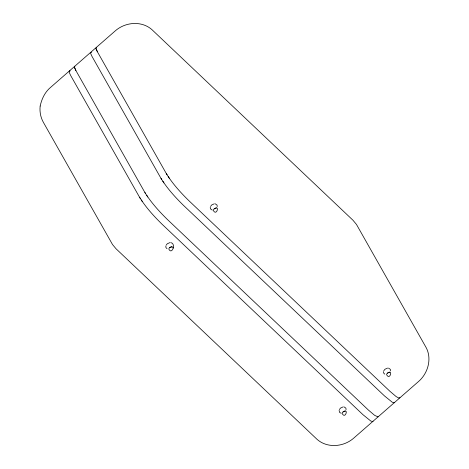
<?xml version="1.0" encoding="UTF-8"?>
<svg xmlns="http://www.w3.org/2000/svg" width="469" height="469" viewBox="0 0 469 469"><rect width="100%" height="100%" fill="white"/><g stroke="black" fill="none" stroke-linecap="round" stroke-linejoin="round"><path stroke-width="0.7" d="M165.815 246.125L165.985 247.655L167.04 248.681M168.799 249.045C171.748 255.394 176.491 243.599 170.775 242.62M210.247 207.31L210.417 208.84L212.252 210.089M213.231 210.229C216.701 217.264 220.489 202.901 213.407 209.696M217.211 206.589L217.041 205.059L215.207 203.804M339.093 410.398L339.691 412.527L341.098 413.183M342.077 413.318C345.547 420.353 349.335 405.99 342.253 412.79M346.058 409.677L345.888 408.147L344.053 406.893M383.525 371.583L383.695 373.113L384.75 374.139M386.509 374.502C389.979 381.537 393.767 367.174 386.685 373.975M390.489 370.862L390.319 369.332L388.484 368.077M166.09 245.299L167.257 243.786L169.895 242.608M168.975 248.517C169.59 246.864 172.756 245.891 173.266 248.066M210.522 206.483L211.689 204.971L214.327 203.792M339.368 409.572L340.535 408.059L343.173 406.881M383.8 370.756L384.967 369.244L387.605 368.065M74.817 66.211L74.542 67.53L75.914 70.579L144.892 192.501C151.036 202.444 158.956 211.191 167.263 219.357L368.388 410.035L374.661 415.364L378.061 416.871M96.315 47.433L96.039 48.747L97.411 51.795L166.395 173.718C172.533 183.66 180.454 192.407 188.761 200.574L389.886 391.252L396.158 396.581L398.808 398.052L399.905 397.665M373.031 421.139L372.685 421.567L370.791 421.021L363.012 414.731L161.887 224.053C153.58 215.887 145.66 207.14 139.522 197.197L70.538 75.275L69.166 72.226L69.441 70.907L70.192 70.948M394.529 402.361L394.183 402.789L392.289 402.238L384.51 395.947L183.385 205.27C175.078 197.103 167.157 188.356 161.019 178.413L92.041 56.491L90.664 53.443L90.593 52.557L91.695 52.165M214.151 208.734L216.397 207.99M169.719 247.55L171.965 246.805M387.429 373.007L389.675 372.263M342.997 411.823L345.243 411.084M166.395 173.718L167.116 174.837M168.201 176.52L169.28 178.202M161.019 178.413L161.741 179.533M162.825 181.216L163.91 182.898M144.892 192.501L145.619 193.621M146.697 195.303L147.782 196.986M139.522 197.197L140.243 198.317M141.327 199.999L142.406 201.682M96.039 48.747L97.411 51.795M74.542 67.53L75.914 70.579M40.164 106.029C39.496 111.728 40.645 117.672 43.541 122.632L112.525 244.554L116.025 248.752L317.15 439.43C327.538 448.522 343.888 446.934 353.872 438.005L418.371 381.655C428.261 373.283 432.459 357.8 425.459 346.368L356.475 224.446L352.975 220.248L151.85 29.57C141.462 20.478 125.112 22.066 115.128 30.995L50.629 87.345C44.889 92.1 41.764 98.9 40.164 106.029"/></g></svg>
